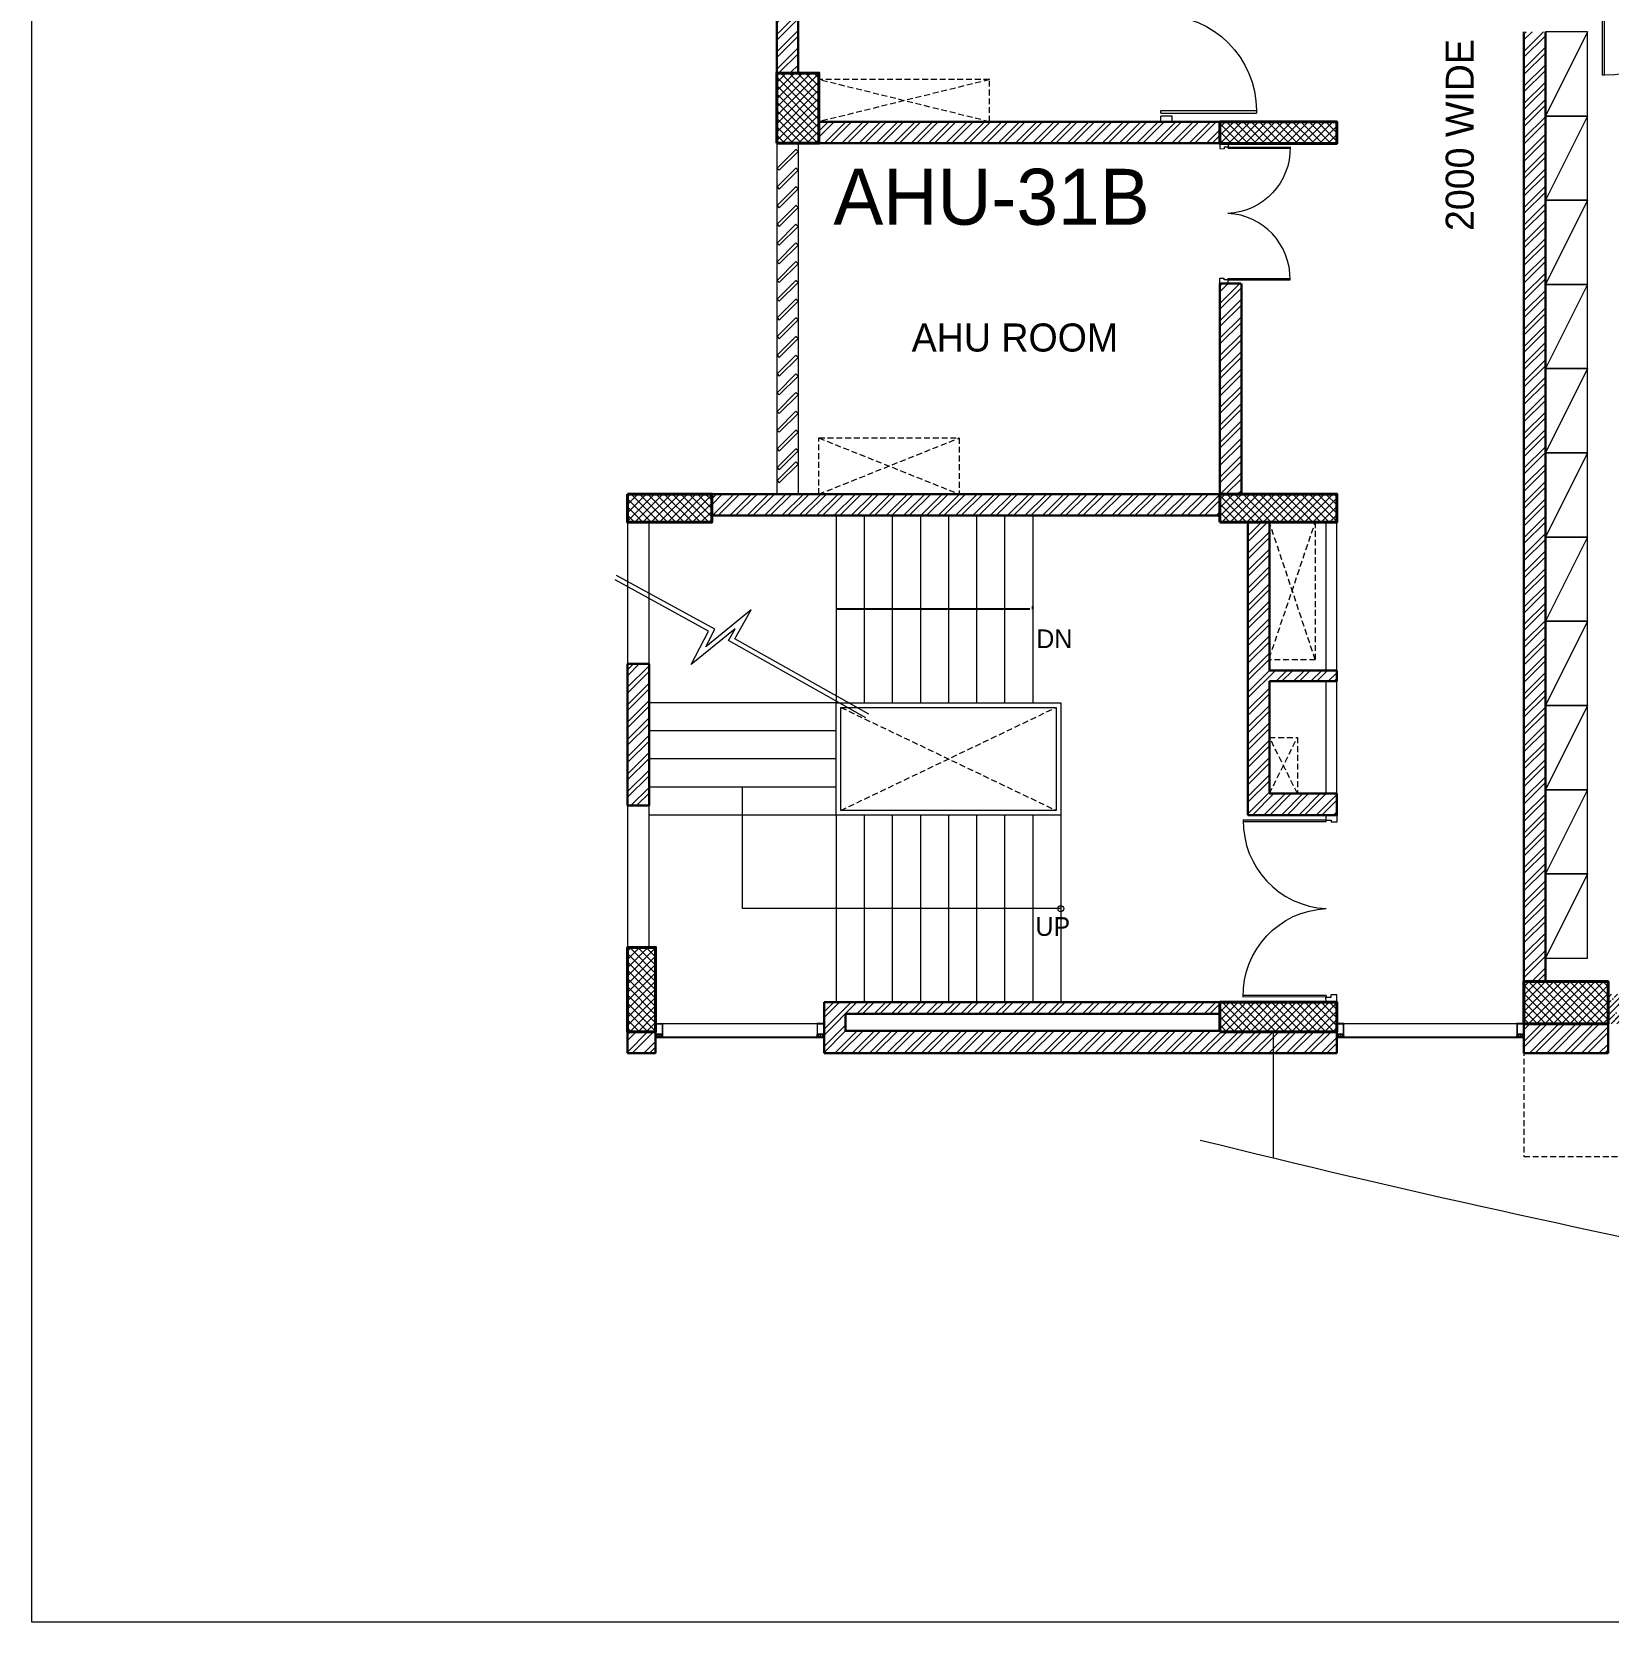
# Model space of a CAD drawing. Header units: millimetres. Extents: x 8275 to 147087, y -297470 to -191881.
# Drawn here: x 8275 to 25121, y -297470 to -280473 of the extents above; entities that cross this region are included whole.
import ezdxf

# ---------------------------------------------------------------- set-up
doc = ezdxf.new("R2010")
doc.units = ezdxf.units.MM
doc.header["$LTSCALE"] = 250
doc.header["$MEASUREMENT"] = 0
doc.linetypes.add('HIDDEN', pattern=[0.375, 0.25, -0.125])
for name, color, linetype, lineweight in [('col', 6, 'Continuous', 40), ('door', 35, 'Continuous', 13), ('ele', 51, 'Continuous', 18), ('furniture', 5, 'Continuous', 15), ('hatch', 9, 'Continuous', 0), ('hidden', 153, 'HIDDEN', 13), ('stairs', 2, 'Continuous', 5), ('text', 7, 'Continuous', 9), ('wall', 1, 'Continuous', 30), ('win', 4, 'Continuous', 20)]:
    doc.layers.add(name, color=color, linetype=linetype, lineweight=lineweight)
doc.layers.add('FUR', color=140, linetype='Continuous')
doc.styles.get("Standard").update_dxf_attribs({"font": 'GOTHIC.TTF', "height": 100})
pattern_1 = [(45, (-6686.72, -319015.28), (-92.80777, 92.80777), []), (45, (-6624.85, -319015.28), (-92.80777, 92.80777), [])]
pattern_2 = [(45, (-6686.7244, -319015.2779), (2e-16, 2.32600915), [4.93421053, -1.64473684]), (135, (-6685.5614, -319014.1149), (2e-16, 2.32600915), [4.93421053, -1.64473684])]
pattern_3 = [(45, (-6686.724, -319015.28), (23.20194, 85.073785), [109.375, -21.875, 0, -21.875])]

# ---------------------------------------------------------------- blocks, each defined once
blk = doc.blocks.new('A$C75BC0A19')
at = {"layer": 'hatch'}
h = blk.add_hatch(dxfattribs=at)
h.set_pattern_fill('ANSI37', color=256, scale=500)
h.paths.add_polyline_path([(-122310, 14468), (-122310, 13718), (-121860, 13718), (-121860, 14468)])
h = blk.add_hatch(dxfattribs=at)
h.set_pattern_fill('ANSI37', color=256, scale=500)
h.paths.add_polyline_path([(-116325, 13948), (-117575, 13948), (-117575, 13716), (-116325, 13716)])
h = blk.add_hatch(dxfattribs=at)
h.set_pattern_fill('ANSI37', color=256, scale=500)
h.paths.add_polyline_path([(-123005, 9968), (-123905, 9968), (-123905, 9668), (-123005, 9668)])
h = blk.add_hatch(dxfattribs=at)
h.set_pattern_fill('ANSI37', color=256, scale=500)
h.paths.add_polyline_path([(-116325, 9968), (-117575, 9968), (-117575, 9668), (-116325, 9668)])
h = blk.add_hatch(dxfattribs=at)
h.set_pattern_fill('ANSI37', color=256, scale=500)
h.paths.add_polyline_path([(-123905, 5123), (-123905, 4223), (-123605, 4223), (-123605, 5123)])
h = blk.add_hatch(dxfattribs=at)
h.set_pattern_fill('ANSI37', color=256, scale=500, angle=90, style=0)
h.set_pattern_definition([(135, (-200984.78, -3027528.165), (-44.1941738, -44.1941738), []), (225, (-200984.78, -3027528.165), (44.1941738, -44.1941738), [])])
h.paths.add_polyline_path([(-113425, 4308), (-113425, 4758), (-114325, 4758), (-114325, 4308)])
h = blk.add_hatch(dxfattribs=at)
h.set_pattern_fill('ANSI37', color=256, scale=500)
h.paths.add_polyline_path([(-116325, 4538), (-117575, 4538), (-117575, 4223), (-116325, 4223)])
at = {"layer": 'col'}
for points, elevation in [([(-122310, 13718), (-121860, 13718), (-121860, 14468), (-122310, 14468)], 13625), ([(-117575, 13946), (-117575, 13716), (-116325, 13716), (-116325, 13946)], 12674), ([(-123905, 9968), (-123905, 9668), (-123005, 9668), (-123005, 9968)], 1176), ([(-117575, 9668), (-117575, 9968), (-116325, 9968), (-116325, 9668)], -8), ([(-123905, 4223), (-123605, 4223), (-123605, 5123), (-123905, 5123)], 12462), ([(-113425, 4308), (-113425, 4758), (-114325, 4758), (-114325, 4308)], 16885), ([(-117575, 4223), (-117575, 4538), (-116325, 4538), (-116325, 4223)], 11258)]:
    blk.add_lwpolyline(points, close=True, dxfattribs=dict(at, elevation=elevation))
blk = doc.blocks.new('DRDR')
at = {"lineweight": 18, "ltscale": 0.1}
for p, q in [((4811214, 8332972), (4811219, 8333059)), ((4811214, 8332972), (4811255, 8332969)), ((4811219, 8333059), (4811277, 8333056)), ((4811255, 8332969), (4811221, 8332307)), ((4811268, 8332969), (4811234, 8332306)), ((4811255, 8332969), (4811257, 8333010)), ((4811268, 8332969), (4811255, 8332969)), ((4811257, 8333010), (4811275, 8333009)), ((4811277, 8333056), (4811275, 8333009)), ((4812659, 8332984), (4812656, 8332937)), ((4812717, 8332981), (4812659, 8332984)), ((4812712, 8332893), (4812717, 8332981)), ((4812659, 8332896), (4812624, 8332233)), ((4812672, 8332895), (4812637, 8332233)), ((4812674, 8332936), (4812656, 8332937)), ((4812672, 8332895), (4812659, 8332896)), ((4812672, 8332895), (4812674, 8332936)), ((4812712, 8332893), (4812672, 8332895))]:
    blk.add_line(p, q, dxfattribs=at)
blk.add_ellipse((4811270, 8332997), major_axis=(-685, -126), ratio=0.993607, start_param=1.318294, end_param=2.867114, dxfattribs=at)
at = {"lineweight": 18, "ltscale": 0.1, "extrusion": (0, 0, -1)}
blk.add_ellipse((4812660, 8332925), major_axis=(668, -196), ratio=0.993607, start_param=1.318294, end_param=2.867114, dxfattribs=at)
blk = doc.blocks.new('d900')
for p, q in [((67.5, 0), (67.5, 765)), ((90, 765), (67.5, 765)), ((90, 0), (90, 765)), ((0, 90), (45, 90)), ((0, 0), (45, 0)), ((45, 90), (45, 0)), ((67.5, 0), (90, 0)), ((855, 90), (855, 0)), ((900, 90), (855, 90)), ((900, 0), (855, 0))]:
    blk.add_line(p, q)
blk.add_arc((90, 0), 765, 0, 90)
blk = doc.blocks.new('D1-1000')
for p, q in [((-951, 0), (-1000, 0)), ((-1000, 0), (-1000, -102)), ((-951, -53), (-951, 0)), ((-49, 0), (0, 0)), ((-49, -53), (-49, 0)), ((0, 0), (0, -102)), ((-1000, -102), (-963, -102)), ((-963, -53), (-951, -53)), ((-963, -102), (-963, -53)), ((-51, -53), (-51, -923)), ((-37, -53), (-49, -53)), ((-37, -923), (-37, -53)), ((-37, -102), (-37, -53)), ((0, -102), (-37, -102)), ((-55, -923), (-37, -923))]:
    blk.add_line(p, q)
blk.add_ellipse((-40, 2), major_axis=(646, 675), ratio=0.977435, start_param=2.382767, end_param=3.900418)
blk = doc.blocks.new('storage')
at = {"layer": 'furniture', "linetype": 'ByBlock', "ltscale": 100}
blk.add_line((0, 450), (900, 0), dxfattribs=at)
blk.add_lwpolyline([(0, 0), (900, 0), (900, 450), (0, 450)], close=True, dxfattribs=at)

msp = doc.modelspace()

# ---------------------------------------------------------------- hatches: boundary and pattern name
at = {"layer": 'hatch'}
h = msp.add_hatch(dxfattribs=at)
h.set_pattern_fill('ANSI32', color=256, scale=350, style=0)
h.set_pattern_definition(pattern_1)
h.paths.add_polyline_path([(16236, -280913), (16467, -280913), (16467, -279581), (16236, -279581)])
h = msp.add_hatch(dxfattribs=at)
h.set_pattern_fill('ANSI32', color=256, scale=350, style=0)
h.set_pattern_definition(pattern_1)
h.paths.add_polyline_path([(24221, -280473), (24451, -280473), (24451, -290623), (24221, -290623)])
h = msp.add_hatch(dxfattribs=at)
h.set_pattern_fill('ANSI32', color=256, scale=350, style=0)
h.set_pattern_definition(pattern_1)
h.paths.add_polyline_path([(16686, -281663), (20971, -281663), (20971, -281435), (16686, -281435)])
h = msp.add_hatch(dxfattribs=at)
h.set_pattern_fill('ANSI32', color=256, scale=350, style=0)
h.set_pattern_definition(pattern_1)
h.paths.add_polyline_path([(20971, -283164), (21201, -283164), (21201, -285414), (20971, -285414)])
h = msp.add_hatch(dxfattribs=at)
h.set_pattern_fill('ANSI32', color=256, scale=350, style=0)
h.set_pattern_definition(pattern_1)
h.paths.add_polyline_path([(15541, -285414), (20971, -285414), (20971, -285644), (15541, -285644)])
h = msp.add_hatch(dxfattribs=at)
h.set_pattern_fill('ANSI32', color=256, scale=350, style=0)
h.set_pattern_definition(pattern_1)
h.paths.add_polyline_path([(21271, -285714), (21501, -285714), (21501, -287299), (22221, -287299), (22221, -287414), (21501, -287414), (21501, -288614), (22221, -288614), (22221, -288844), (21271, -288844)])
h = msp.add_hatch(dxfattribs=at)
h.set_pattern_fill('ANSI32', color=256, scale=350, style=0)
h.set_pattern_definition(pattern_1)
h.paths.add_polyline_path([(14641, -287229), (14871, -287229), (14871, -288743), (14641, -288743)])
h = msp.add_hatch(dxfattribs=at)
h.set_pattern_fill('ANSI36', color=256, scale=350, style=0)
h.set_pattern_definition(pattern_3)
h.paths.add_polyline_path([(25121, -290949), (25121, -291073), (24974, -291073), (24974, -291074), (25531, -291074), (25531, -290759), (25121, -290759), (25121, -290884), (25406, -290884), (25406, -290949)])
h = msp.add_hatch(dxfattribs=at)
h.set_pattern_fill('ANSI36', color=256, scale=350, style=0)
h.set_pattern_definition(pattern_3)
h.paths.add_polyline_path([(25121, -290949), (25121, -291073), (24974, -291073), (24974, -291074), (25531, -291074), (25531, -290759), (25121, -290759), (25121, -290884), (25406, -290884), (25406, -290949)])
h = msp.add_hatch(dxfattribs=at)
h.set_pattern_fill('ANSI32', color=256, scale=350, style=0)
h.set_pattern_definition(pattern_1)
h.paths.add_polyline_path([(25121, -291074), (25531, -291074), (25531, -290759), (25121, -290759)])
h = msp.add_hatch(dxfattribs=at)
h.set_pattern_fill('ANSI32', color=256, scale=350)
h.set_pattern_definition(pattern_1)
h.paths.add_polyline_path([(22221, -291159), (20971, -291159), (20971, -291149), (16971, -291149), (16971, -290969), (20971, -290969), (20971, -290844), (16741, -290844), (16741, -291389), (22221, -291389)])
h = msp.add_hatch(dxfattribs=at)
h.set_pattern_fill('ANSI32', color=256, scale=350, style=0)
h.set_pattern_definition(pattern_1)
h.paths.add_polyline_path([(14941, -291159), (14941, -291158), (14756, -291158), (14756, -291389), (14941, -291389)])
h.paths.add_polyline_path([(14756, -291158), (14641, -291158), (14641, -291389), (14756, -291389)])
h = msp.add_hatch(dxfattribs=at)
h.set_pattern_fill('ANSI32', color=256, scale=350, style=0)
h.set_pattern_definition(pattern_1)
h.paths.add_polyline_path([(24221, -291073), (25121, -291073), (25121, -291389), (24221, -291389)])
h = msp.add_hatch(dxfattribs=at)
h.set_pattern_fill('AR-HBONE', color=256, scale=0.411184, style=0)
h.set_pattern_definition(pattern_2)
h.paths.add_polyline_path([(14947, -291200), (14947, -291202), (14952, -291202), (14952, -291200)], flags=16)
h.paths.add_polyline_path([(15011, -291200), (15011, -291202), (15006, -291202), (15006, -291200)], flags=16)
edge = h.paths.add_edge_path()
edge.add_arc((14957, -291214), 0.685, 180, 360, ccw=False)
edge.add_arc((14956, -291214), 0.685, 180, 360, ccw=False)
edge.add_arc((14954, -291214), 0.685, 180, 360, ccw=False)
edge.add_arc((14953, -291214), 0.685, -180, 0, ccw=False)
edge.add_arc((14952, -291214), 0.685, -180, 0, ccw=False)
edge.add_arc((14950, -291214), 0.685, 180, 360, ccw=False)
edge.add_arc((14949, -291214), 0.685, 180, 360, ccw=False)
edge.add_arc((14948, -291214), 0.685, -180, 0, ccw=False)
edge.add_arc((14946, -291214), 0.685, 180, 360, ccw=False)
edge.add_arc((14945, -291214), 0.685, -180, 0, ccw=False)
edge.add_arc((14944, -291214), 0.685, 180, 360, ccw=False)
edge.add_arc((14942, -291214), 0.685, -180, 0, ccw=False)
edge.add_line((14941, -291214), (14941, -291202))
edge.add_line((14941, -291202), (14945, -291202))
edge.add_line((14945, -291202), (14945, -291200))
edge.add_line((14945, -291200), (14944, -291200))
edge.add_line((14944, -291200), (14945, -291197))
edge.add_line((14945, -291197), (14954, -291197))
edge.add_line((14954, -291197), (14956, -291200))
edge.add_line((14956, -291200), (14954, -291200))
edge.add_line((14954, -291200), (14954, -291202))
edge.add_line((14954, -291202), (14958, -291202))
edge.add_line((14958, -291202), (14958, -291214))
edge.add_arc((15001, -291214), 0.685, 180, 360)
edge.add_arc((15002, -291214), 0.685, 180, 360)
edge.add_arc((15004, -291214), 0.685, 180, 360)
edge.add_arc((15005, -291214), 0.685, 180, 360)
edge.add_arc((15006, -291214), 0.685, 180, 360)
edge.add_arc((15008, -291214), 0.685, 180, 360)
edge.add_arc((15009, -291214), 0.685, 180, 360)
edge.add_arc((15011, -291214), 0.685, 180, 360)
edge.add_arc((15012, -291214), 0.685, 180, 360)
edge.add_arc((15013, -291214), 0.685, 180, 360)
edge.add_arc((15015, -291214), 0.685, 180, 360)
edge.add_arc((15016, -291214), 0.685, 180, 360)
edge.add_line((15017, -291214), (15017, -291202))
edge.add_line((15017, -291202), (15013, -291202))
edge.add_line((15013, -291202), (15013, -291200))
edge.add_line((15013, -291200), (15015, -291200))
edge.add_line((15015, -291200), (15013, -291197))
edge.add_line((15013, -291197), (15004, -291197))
edge.add_line((15004, -291197), (15002, -291200))
edge.add_line((15002, -291200), (15004, -291200))
edge.add_line((15004, -291200), (15004, -291202))
edge.add_line((15004, -291202), (15000, -291202))
edge.add_line((15000, -291202), (15000, -291214))
h = msp.add_hatch(dxfattribs=at)
h.set_pattern_fill('AR-HBONE', color=256, scale=0.411184, style=0)
h.set_pattern_definition(pattern_2)
h.paths.add_polyline_path([(16672, -291200), (16672, -291202), (16677, -291202), (16677, -291200)], flags=16)
h.paths.add_polyline_path([(16736, -291200), (16736, -291202), (16730, -291202), (16730, -291200)], flags=16)
edge = h.paths.add_edge_path()
edge.add_arc((16682, -291214), 0.685, 180, 360, ccw=False)
edge.add_arc((16680, -291214), 0.685, 180, 360, ccw=False)
edge.add_arc((16679, -291214), 0.685, 180, 360, ccw=False)
edge.add_arc((16678, -291214), 0.685, -180, 0, ccw=False)
edge.add_arc((16676, -291214), 0.685, -180, 0, ccw=False)
edge.add_arc((16675, -291214), 0.685, 180, 360, ccw=False)
edge.add_arc((16674, -291214), 0.685, 180, 360, ccw=False)
edge.add_arc((16672, -291214), 0.685, -180, 0, ccw=False)
edge.add_arc((16671, -291214), 0.685, 180, 360, ccw=False)
edge.add_arc((16670, -291214), 0.685, -180, 0, ccw=False)
edge.add_arc((16668, -291214), 0.685, 180, 360, ccw=False)
edge.add_arc((16667, -291214), 0.685, -180, 0, ccw=False)
edge.add_line((16666, -291214), (16666, -291202))
edge.add_line((16666, -291202), (16670, -291202))
edge.add_line((16670, -291202), (16670, -291200))
edge.add_line((16670, -291200), (16668, -291200))
edge.add_line((16668, -291200), (16670, -291197))
edge.add_line((16670, -291197), (16679, -291197))
edge.add_line((16679, -291197), (16680, -291200))
edge.add_line((16680, -291200), (16679, -291200))
edge.add_line((16679, -291200), (16679, -291202))
edge.add_line((16679, -291202), (16683, -291202))
edge.add_line((16683, -291202), (16683, -291214))
edge.add_arc((16726, -291214), 0.685, 180, 360)
edge.add_arc((16727, -291214), 0.685, 180, 360)
edge.add_arc((16728, -291214), 0.685, 180, 360)
edge.add_arc((16730, -291214), 0.685, 180, 360)
edge.add_arc((16731, -291214), 0.685, 180, 360)
edge.add_arc((16732, -291214), 0.685, 180, 360)
edge.add_arc((16734, -291214), 0.685, 180, 360)
edge.add_arc((16735, -291214), 0.685, 180, 360)
edge.add_arc((16737, -291214), 0.685, 180, 360)
edge.add_arc((16738, -291214), 0.685, 180, 360)
edge.add_arc((16739, -291214), 0.685, 180, 360)
edge.add_arc((16741, -291214), 0.685, 180, 360)
edge.add_line((16741, -291214), (16741, -291202))
edge.add_line((16741, -291202), (16738, -291202))
edge.add_line((16738, -291202), (16738, -291200))
edge.add_line((16738, -291200), (16739, -291200))
edge.add_line((16739, -291200), (16738, -291197))
edge.add_line((16738, -291197), (16729, -291197))
edge.add_line((16729, -291197), (16727, -291200))
edge.add_line((16727, -291200), (16729, -291200))
edge.add_line((16729, -291200), (16729, -291202))
edge.add_line((16729, -291202), (16725, -291202))
edge.add_line((16725, -291202), (16725, -291214))
h = msp.add_hatch(dxfattribs=at)
h.set_pattern_fill('AR-HBONE', color=256, scale=0.411184, style=0)
h.set_pattern_definition(pattern_2)
h.paths.add_polyline_path([(22227, -291200), (22227, -291202), (22233, -291202), (22233, -291200)], flags=16)
h.paths.add_polyline_path([(22291, -291200), (22291, -291202), (22286, -291202), (22286, -291200)], flags=16)
edge = h.paths.add_edge_path()
edge.add_arc((22237, -291214), 0.685, 180, 360, ccw=False)
edge.add_arc((22236, -291214), 0.685, 180, 360, ccw=False)
edge.add_arc((22235, -291214), 0.685, 180, 360, ccw=False)
edge.add_arc((22233, -291214), 0.685, -180, 0, ccw=False)
edge.add_arc((22232, -291214), 0.685, -180, 0, ccw=False)
edge.add_arc((22230, -291214), 0.685, 180, 360, ccw=False)
edge.add_arc((22229, -291214), 0.685, 180, 360, ccw=False)
edge.add_arc((22228, -291214), 0.685, -180, 0, ccw=False)
edge.add_arc((22226, -291214), 0.685, 180, 360, ccw=False)
edge.add_arc((22225, -291214), 0.685, -180, 0, ccw=False)
edge.add_arc((22224, -291214), 0.685, 180, 360, ccw=False)
edge.add_arc((22222, -291214), 0.685, -180, 0, ccw=False)
edge.add_line((22222, -291214), (22222, -291202))
edge.add_line((22222, -291202), (22225, -291202))
edge.add_line((22225, -291202), (22225, -291200))
edge.add_line((22225, -291200), (22224, -291200))
edge.add_line((22224, -291200), (22225, -291197))
edge.add_line((22225, -291197), (22234, -291197))
edge.add_line((22234, -291197), (22236, -291200))
edge.add_line((22236, -291200), (22234, -291200))
edge.add_line((22234, -291200), (22234, -291202))
edge.add_line((22234, -291202), (22238, -291202))
edge.add_line((22238, -291202), (22238, -291214))
edge.add_arc((22281, -291214), 0.685, 180, 360)
edge.add_arc((22282, -291214), 0.685, 180, 360)
edge.add_arc((22284, -291214), 0.685, 180, 360)
edge.add_arc((22285, -291214), 0.685, 180, 360)
edge.add_arc((22287, -291214), 0.685, 180, 360)
edge.add_arc((22288, -291214), 0.685, 180, 360)
edge.add_arc((22289, -291214), 0.685, 180, 360)
edge.add_arc((22291, -291214), 0.685, 180, 360)
edge.add_arc((22292, -291214), 0.685, 180, 360)
edge.add_arc((22293, -291214), 0.685, 180, 360)
edge.add_arc((22295, -291214), 0.685, 180, 360)
edge.add_arc((22296, -291214), 0.685, 180, 360)
edge.add_line((22297, -291214), (22297, -291202))
edge.add_line((22297, -291202), (22293, -291202))
edge.add_line((22293, -291202), (22293, -291200))
edge.add_line((22293, -291200), (22295, -291200))
edge.add_line((22295, -291200), (22293, -291197))
edge.add_line((22293, -291197), (22284, -291197))
edge.add_line((22284, -291197), (22282, -291200))
edge.add_line((22282, -291200), (22284, -291200))
edge.add_line((22284, -291200), (22284, -291202))
edge.add_line((22284, -291202), (22280, -291202))
edge.add_line((22280, -291202), (22280, -291214))
h = msp.add_hatch(dxfattribs=at)
h.set_pattern_fill('AR-HBONE', color=256, scale=0.411184, style=0)
h.set_pattern_definition(pattern_2)
h.paths.add_polyline_path([(24152, -291200), (24152, -291202), (24157, -291202), (24157, -291200)], flags=16)
h.paths.add_polyline_path([(24216, -291200), (24216, -291202), (24210, -291202), (24210, -291200)], flags=16)
edge = h.paths.add_edge_path()
edge.add_arc((24162, -291214), 0.685, 180, 360, ccw=False)
edge.add_arc((24160, -291214), 0.685, 180, 360, ccw=False)
edge.add_arc((24159, -291214), 0.685, 180, 360, ccw=False)
edge.add_arc((24158, -291214), 0.685, -180, 0, ccw=False)
edge.add_arc((24156, -291214), 0.685, -180, 0, ccw=False)
edge.add_arc((24155, -291214), 0.685, 180, 360, ccw=False)
edge.add_arc((24154, -291214), 0.685, 180, 360, ccw=False)
edge.add_arc((24152, -291214), 0.685, -180, 0, ccw=False)
edge.add_arc((24151, -291214), 0.685, 180, 360, ccw=False)
edge.add_arc((24150, -291214), 0.685, -180, 0, ccw=False)
edge.add_arc((24148, -291214), 0.685, 180, 360, ccw=False)
edge.add_arc((24147, -291214), 0.685, -180, 0, ccw=False)
edge.add_line((24146, -291214), (24146, -291202))
edge.add_line((24146, -291202), (24150, -291202))
edge.add_line((24150, -291202), (24150, -291200))
edge.add_line((24150, -291200), (24148, -291200))
edge.add_line((24148, -291200), (24150, -291197))
edge.add_line((24150, -291197), (24159, -291197))
edge.add_line((24159, -291197), (24160, -291200))
edge.add_line((24160, -291200), (24159, -291200))
edge.add_line((24159, -291200), (24159, -291202))
edge.add_line((24159, -291202), (24163, -291202))
edge.add_line((24163, -291202), (24163, -291214))
edge.add_arc((24206, -291214), 0.685, 180, 360)
edge.add_arc((24207, -291214), 0.685, 180, 360)
edge.add_arc((24208, -291214), 0.685, 180, 360)
edge.add_arc((24210, -291214), 0.685, 180, 360)
edge.add_arc((24211, -291214), 0.685, 180, 360)
edge.add_arc((24212, -291214), 0.685, 180, 360)
edge.add_arc((24214, -291214), 0.685, 180, 360)
edge.add_arc((24215, -291214), 0.685, 180, 360)
edge.add_arc((24217, -291214), 0.685, 180, 360)
edge.add_arc((24218, -291214), 0.685, 180, 360)
edge.add_arc((24219, -291214), 0.685, 180, 360)
edge.add_arc((24221, -291214), 0.685, 180, 360)
edge.add_line((24221, -291214), (24221, -291202))
edge.add_line((24221, -291202), (24218, -291202))
edge.add_line((24218, -291202), (24218, -291200))
edge.add_line((24218, -291200), (24219, -291200))
edge.add_line((24219, -291200), (24218, -291197))
edge.add_line((24218, -291197), (24209, -291197))
edge.add_line((24209, -291197), (24207, -291200))
edge.add_line((24207, -291200), (24209, -291200))
edge.add_line((24209, -291200), (24209, -291202))
edge.add_line((24209, -291202), (24205, -291202))
edge.add_line((24205, -291202), (24205, -291214))

# ---------------------------------------------------------------- linework, layer by layer
at = {"elevation": -11301}
for points in [[(18940, -286644), (16873, -286644)], [(18973, -286644), (18973, -286612)]]:
    msp.add_lwpolyline(points, dxfattribs=at)
at = {"layer": 'ele', "extrusion": (-0.046989, 8.33092e-11, 0.998895)}
for p, q in [((14641, -285714, -11301), (14641, -287229, -11301)), ((14871, -287229, -11301), (14871, -285714, -11301)), ((14641, -288743, -11301), (14641, -290259, -11301)), ((14871, -290259, -11301), (14871, -288743, -11301))]:
    msp.add_line(p, q, dxfattribs=at)
at = {"layer": 'ele'}
for p, q in [((22106, -287299, -11301), (22106, -285714, -11301)), ((22221, -287299, -11301), (22221, -285714, -11301)), ((22106, -288614, -11301), (22106, -287414, -11301)), ((22221, -288614, -11301), (22221, -287414, -11301)), ((21546, -292508, -11301), (21546, -291159, -11301))]:
    msp.add_line(p, q, dxfattribs=at)
msp.add_arc((52560, -164087, -11301), 132114, 256.07271, 261.77118, dxfattribs=at)
at = {"layer": 'hidden'}
for p, q in [((18509, -280984, -11301), (16686, -281434, -11301)), ((18509, -281434, -11301), (16686, -280984, -11301)), ((16686, -284814, -11301), (18186, -285414, -11301)), ((16686, -285414, -11301), (18186, -284814, -11301)), ((21991, -287184, -11301), (21501, -285714, -11301)), ((21501, -287164, -11301), (21991, -285714, -11301)), ((16921, -288794, -11301), (19221, -287694, -11301)), ((16921, -287694, -11301), (19221, -288794, -11301)), ((21501, -288614, -11301), (21801, -288014, -11301)), ((21801, -288614, -11301), (21501, -288014, -11301)), ((24221, -291074, -11301), (24221, -292494, -11301)), ((24221, -292494, -11301), (34864, -292494, -11301))]:
    msp.add_line(p, q, dxfattribs=at)
at = {"layer": 'hidden', "elevation": -11301}
for points in [[(16686, -280984), (16686, -281434), (18509, -281434), (18509, -280984)], [(16686, -284814), (18186, -284814), (18186, -285414), (16686, -285414)], [(21501, -285714), (21991, -285714), (21991, -287184), (21501, -287184)], [(21501, -288014), (21801, -288014), (21801, -288614), (21501, -288614)]]:
    msp.add_lwpolyline(points, close=True, dxfattribs=at)
at = {"layer": 'stairs'}
for p, q in [((16236, -281664, -11301), (16236, -285414, -11301)), ((16466, -281664, -11301), (16466, -285414, -11301)), ((19271, -288794, -11301), (19271, -288844, -11301)), ((19271, -288844, -11301), (19271, -290844, -11301))]:
    msp.add_line(p, q, dxfattribs=at)
at = {"layer": 'stairs', "extrusion": (-0.046989, 8.33092e-11, 0.998895)}
for p, q in [((16871, -285644, -11301), (16871, -287644, -11301)), ((17171, -285644, -11301), (17171, -287644, -11301)), ((17471, -285644, -11301), (17471, -287644, -11301)), ((17771, -285644, -11301), (17771, -287644, -11301)), ((18071, -285644, -11301), (18071, -287644, -11301)), ((18371, -285644, -11301), (18371, -287644, -11301)), ((18671, -285644, -11301), (18671, -287644, -11301)), ((18971, -285644, -11301), (18971, -287644, -11301)), ((16871, -287644, -11301), (14871, -287644, -11301)), ((16871, -287944, -11301), (14871, -287944, -11301)), ((16871, -288244, -11301), (14871, -288244, -11301)), ((16871, -288544, -11301), (14871, -288544, -11301)), ((16871, -288844, -11301), (14871, -288844, -11301)), ((16871, -288844, -11301), (16871, -290844, -11301)), ((17171, -288844, -11301), (17171, -290844, -11301)), ((17471, -288844, -11301), (17471, -290844, -11301)), ((17771, -288844, -11301), (17771, -290844, -11301)), ((18071, -288844, -11301), (18071, -290844, -11301)), ((18371, -288844, -11301), (18371, -290844, -11301)), ((18671, -288844, -11301), (18671, -290844, -11301)), ((18971, -288844, -11301), (18971, -290844, -11301))]:
    msp.add_line(p, q, dxfattribs=at)
at = {"layer": 'stairs', "elevation": -11301}
for points in [[(16239, -281930), (16262, -281953), (16463, -281752), (16440, -281729)], [(16239, -282130), (16262, -282153), (16463, -281952), (16440, -281929)], [(16239, -282330), (16262, -282353), (16463, -282152), (16440, -282129)], [(16239, -282530), (16262, -282553), (16463, -282352), (16440, -282329)], [(16239, -282730), (16262, -282753), (16463, -282552), (16440, -282529)], [(16239, -282930), (16262, -282953), (16463, -282752), (16440, -282729)], [(16239, -283130), (16262, -283153), (16463, -282952), (16440, -282929)], [(16239, -283330), (16262, -283353), (16463, -283152), (16440, -283129)], [(16239, -283530), (16262, -283553), (16463, -283352), (16440, -283329)], [(16239, -283730), (16262, -283753), (16463, -283552), (16440, -283529)], [(16239, -283930), (16262, -283953), (16463, -283752), (16440, -283729)], [(16239, -284130), (16262, -284153), (16463, -283952), (16440, -283929)], [(16239, -284330), (16262, -284353), (16463, -284152), (16440, -284129)], [(16239, -284530), (16262, -284553), (16463, -284352), (16440, -284329)], [(16239, -284730), (16262, -284753), (16463, -284552), (16440, -284529)], [(16239, -284930), (16262, -284953), (16463, -284752), (16440, -284729)], [(16239, -285130), (16262, -285153), (16463, -284952), (16440, -284929)], [(16239, -285270), (16262, -285294), (16463, -285093), (16440, -285069)]]:
    msp.add_lwpolyline(points, close=True, dxfattribs=at)
for points in [[(17188, -287804), (15720, -286980), (15791, -286854), (15320, -287236), (15508, -286878), (14509, -286331)], [(17219, -287764), (15788, -286961), (15963, -286650), (15477, -287045), (15575, -286857), (14525, -286283)], [(19271, -288844), (19271, -288844), (16871, -288844), (16871, -287644), (16921, -287644)], [(16921, -287644), (19271, -287644), (19271, -288794)], [(16921, -287694), (19221, -287694), (19221, -288794)], [(19221, -288794), (16921, -288794), (16921, -287694)]]:
    msp.add_lwpolyline(points, dxfattribs=at)
at = {"layer": 'text', "linetype": 'ByBlock', "ltscale": 100, "elevation": -15927}
msp.add_lwpolyline([(8275, -262122), (143047, -262122), (143047, -297470), (8275, -297470)], close=True, dxfattribs=at)
at = {"layer": 'text', "elevation": -11301}
msp.add_lwpolyline([(19271, -289844), (15871, -289844), (15871, -288544)], dxfattribs=at)
msp.add_lwpolyline([(19303, -289844, -1), (19240, -289844, -1)], format="xyb", close=True, dxfattribs=at)
at = {"layer": 'text'}
for points in [[(16873, -286644, -40946), (17067, -286485, -40946), (17098, -286542, -40946), (16873, -286644, -40946)], [(16873, -286644, -40946), (17067, -286802, -40946), (17098, -286745, -40946), (16873, -286644, -40946)], [(15871, -288544, -27314), (15713, -288737, -27314), (15770, -288769, -27314), (15871, -288544, -27314)], [(15871, -288544, -27314), (16030, -288737, -27314), (15973, -288769, -27314), (15871, -288544, -27314)]]:
    msp.add_solid(points, dxfattribs=at)
at = {"layer": 'wall', "extrusion": (-0.046989, 8.33092e-11, 0.998895)}
for p, q in [((16236, -279581, -11301), (16236, -280914, -11301)), ((16466, -279581, -11301), (16466, -280914, -11301)), ((20971, -281434, -11301), (16686, -281434, -11301)), ((20971, -281664, -11301), (16686, -281663, -11301)), ((21196, -283164, -11301), (20971, -283164, -11301)), ((20971, -283164, -11301), (20971, -285414, -11301)), ((21201, -283164, -11301), (21201, -285414, -11301)), ((20971, -285414, -11301), (15541, -285414, -11301)), ((20971, -285644, -11301), (15541, -285644, -11301)), ((21501, -285714, -11301), (21501, -287299, -11301)), ((16741, -290844, -11301), (16741, -291389, -11301)), ((20971, -290844, -11301), (16741, -290844, -11301)), ((16971, -290969, -11301), (16971, -291149, -11301)), ((20971, -290969, -11301), (16971, -290969, -11301)), ((20971, -291149, -11301), (16971, -291149, -11301)), ((22221, -291389, -11301), (16741, -291389, -11301))]:
    msp.add_line(p, q, dxfattribs=at)
at = {"layer": 'wall'}
for p, q in [((24221, -280473, -11301), (24221, -290623, -11301)), ((24451, -280473, -11301), (24451, -290623, -11301)), ((21271, -285714, -11301), (21271, -288844, -11301)), ((14641, -287229, -11301), (14871, -287229, -11301)), ((14641, -287229, -11301), (14641, -288743, -11301)), ((14871, -288743, -11301), (14871, -287229, -11301)), ((21501, -287299, -11301), (22221, -287299, -11301)), ((21501, -287413, -11301), (21501, -288614, -11301)), ((21501, -287414, -11301), (22221, -287414, -11301)), ((22221, -287414, -11301), (22221, -287299, -11301)), ((21501, -288614, -11301), (22221, -288614, -11301)), ((22221, -288614, -11301), (22221, -288844, -11301)), ((14641, -288743, -11301), (14871, -288743, -11301)), ((21271, -288844, -11301), (22221, -288844, -11301)), ((22221, -291158, -11301), (22221, -291389, -11301)), ((24221, -291074, -11301), (24221, -291389, -11301)), ((25121, -291073, -11301), (25121, -291388, -11301)), ((14941, -291389, -11301), (14641, -291389, -11301)), ((24221, -291389, -11301), (25121, -291388, -11301))]:
    msp.add_line(p, q, dxfattribs=at)
at = {"layer": 'wall', "elevation": -11301}
for points in [[(14641, -291159), (14641, -291389)], [(14941, -291159), (14941, -291389)]]:
    msp.add_lwpolyline(points, dxfattribs=at)
at = {"layer": 'win'}
for p, q in [((16741, -291074, -11301), (14941, -291074, -11301)), ((16666, -291073, -11301), (15017, -291074, -11301)), ((22222, -291073, -11301), (24221, -291073, -11301)), ((14941, -291217, -11301), (16741, -291217, -11301)), ((16741, -291218, -11301), (14941, -291218, -11301)), ((16741, -291219, -11301), (14941, -291219, -11301)), ((16741, -291220, -11301), (14941, -291220, -11301)), ((16741, -291222, -11301), (14941, -291222, -11301)), ((16741, -291223, -11301), (14941, -291223, -11301)), ((16741, -291224, -11301), (14941, -291224, -11301)), ((14968, -291215, -11301), (14970, -291217, -11301)), ((14970, -291222, -11301), (14968, -291224, -11301)), ((14970, -291217, -11301), (14970, -291222, -11301)), ((14990, -291215, -11301), (14989, -291217, -11301)), ((14989, -291217, -11301), (14989, -291222, -11301)), ((14989, -291222, -11301), (14990, -291224, -11301)), ((16693, -291215, -11301), (16694, -291217, -11301)), ((16694, -291222, -11301), (16693, -291223, -11301)), ((16694, -291217, -11301), (16694, -291222, -11301)), ((16715, -291215, -11301), (16713, -291217, -11301)), ((16713, -291217, -11301), (16713, -291222, -11301)), ((16713, -291222, -11301), (16715, -291223, -11301)), ((22222, -291217, -11301), (24221, -291217, -11301)), ((24221, -291218, -11301), (22222, -291218, -11301)), ((24221, -291219, -11301), (22222, -291219, -11301)), ((24221, -291220, -11301), (22222, -291220, -11301)), ((24221, -291222, -11301), (22222, -291221, -11301)), ((24221, -291223, -11301), (22222, -291223, -11301)), ((24221, -291224, -11301), (22222, -291224, -11301)), ((22248, -291215, -11301), (22250, -291217, -11301)), ((22250, -291222, -11301), (22248, -291223, -11301)), ((22250, -291217, -11301), (22250, -291222, -11301)), ((22270, -291215, -11301), (22269, -291217, -11301)), ((22269, -291217, -11301), (22269, -291222, -11301)), ((22269, -291222, -11301), (22270, -291223, -11301)), ((24173, -291215, -11301), (24174, -291217, -11301)), ((24174, -291222, -11301), (24173, -291223, -11301)), ((24174, -291217, -11301), (24174, -291222, -11301)), ((24195, -291215, -11301), (24193, -291217, -11301)), ((24193, -291217, -11301), (24193, -291222, -11301)), ((24193, -291222, -11301), (24195, -291223, -11301))]:
    msp.add_line(p, q, dxfattribs=at)
at = {"layer": 'win', "elevation": -11301}
for points in [[(14982, -291212), (14982, -291212), (14982, -291213), (14982, -291215), (14982, -291216), (14982, -291216), (14982, -291219), (14982, -291220, 0.960671), (14986, -291220), (14986, -291207, 0.198912), (14985, -291205), (14982, -291202, -0.198912), (14981, -291200), (14981, -291184), (15012, -291184, -0.414214), (15014, -291187), (15014, -291191, -0.414214), (15012, -291193), (15003, -291193, 0.414214), (15000, -291196), (15000, -291202), (15004, -291202), (15004, -291200), (15002, -291200), (15002, -291197), (15015, -291197), (15015, -291200), (15013, -291200), (15013, -291202), (15017, -291202), (15017, -291074), (14941, -291074), (14941, -291202), (14945, -291202), (14945, -291200), (14943, -291200), (14943, -291197), (14956, -291197), (14956, -291200), (14954, -291200), (14954, -291202), (14958, -291202), (14958, -291196, 0.414214), (14955, -291193), (14947, -291193, -0.414214), (14944, -291191), (14944, -291187, -0.414214), (14947, -291184), (14977, -291184), (14977, -291200, -0.198912), (14976, -291202), (14973, -291205, 0.198912), (14972, -291207), (14972, -291220, 0.960671), (14976, -291220), (14976, -291219), (14976, -291216), (14976, -291216), (14976, -291215), (14976, -291213), (14976, -291212), (14976, -291212), (14976, -291209), (14976, -291208), (14979, -291205), (14982, -291208), (14982, -291209)], [(16706, -291212), (16707, -291212), (16706, -291213), (16706, -291215), (16707, -291216), (16706, -291216), (16706, -291219), (16707, -291220, 0.960671), (16711, -291220), (16711, -291207, 0.198912), (16710, -291205), (16707, -291202, -0.198912), (16706, -291200), (16706, -291184), (16736, -291184, -0.414214), (16739, -291187), (16739, -291191, -0.414214), (16736, -291193), (16727, -291193, 0.414214), (16725, -291196), (16725, -291202), (16729, -291202), (16729, -291200), (16727, -291200), (16727, -291197), (16739, -291197), (16739, -291200), (16738, -291200), (16738, -291202), (16741, -291202), (16741, -291073), (16666, -291073), (16666, -291202), (16670, -291202), (16670, -291200), (16668, -291200), (16668, -291197), (16680, -291197), (16680, -291200), (16679, -291200), (16679, -291202), (16682, -291202), (16682, -291196, 0.414214), (16680, -291193), (16671, -291193, -0.414214), (16669, -291191), (16669, -291187, -0.414214), (16671, -291184), (16702, -291184), (16702, -291200, -0.198912), (16701, -291202), (16698, -291205, 0.198912), (16697, -291207), (16697, -291220, 0.960671), (16700, -291220), (16701, -291219), (16701, -291216), (16700, -291216), (16701, -291215), (16701, -291213), (16700, -291212), (16701, -291212), (16701, -291209), (16700, -291208), (16704, -291205), (16707, -291208), (16706, -291209)], [(22262, -291211), (22263, -291212), (22262, -291213), (22262, -291215), (22263, -291216), (22262, -291216), (22262, -291219), (22263, -291220, 0.960671), (22266, -291220), (22266, -291207, 0.198912), (22265, -291205), (22262, -291202, -0.198912), (22261, -291200), (22261, -291184), (22292, -291184, -0.414214), (22294, -291187), (22294, -291191, -0.414214), (22292, -291193), (22283, -291193, 0.414214), (22280, -291196), (22280, -291202), (22284, -291202), (22284, -291200), (22283, -291200), (22283, -291197), (22295, -291197), (22295, -291200), (22293, -291200), (22293, -291202), (22297, -291202), (22297, -291073), (22222, -291073), (22222, -291202), (22225, -291202), (22225, -291200), (22224, -291200), (22224, -291197), (22236, -291197), (22236, -291200), (22234, -291200), (22234, -291202), (22238, -291202), (22238, -291196, 0.414214), (22236, -291193), (22227, -291193, -0.414214), (22224, -291191), (22224, -291187, -0.414214), (22227, -291184), (22257, -291184), (22257, -291200, -0.198912), (22256, -291202), (22253, -291205, 0.198912), (22252, -291207), (22252, -291220, 0.960671), (22256, -291220), (22256, -291219), (22256, -291216), (22256, -291216), (22256, -291215), (22256, -291213), (22256, -291212), (22256, -291211), (22256, -291209), (22256, -291208), (22259, -291205), (22263, -291208), (22262, -291209)], [(24186, -291212), (24187, -291212), (24186, -291213), (24186, -291215), (24187, -291216), (24186, -291216), (24186, -291219), (24187, -291220, 0.960671), (24191, -291220), (24191, -291207, 0.198912), (24190, -291205), (24186, -291202, -0.198912), (24186, -291200), (24186, -291184), (24216, -291184, -0.414214), (24219, -291187), (24219, -291191, -0.414214), (24216, -291193), (24207, -291193, 0.414214), (24205, -291196), (24205, -291202), (24209, -291202), (24209, -291200), (24207, -291200), (24207, -291197), (24219, -291197), (24219, -291200), (24218, -291200), (24218, -291202), (24221, -291202), (24221, -291073), (24146, -291073), (24146, -291202), (24150, -291202), (24150, -291200), (24148, -291200), (24148, -291197), (24160, -291197), (24160, -291200), (24159, -291200), (24159, -291202), (24162, -291202), (24162, -291196, 0.414214), (24160, -291193), (24151, -291193, -0.414214), (24149, -291191), (24149, -291187, -0.414214), (24151, -291184), (24182, -291184), (24182, -291200, -0.198912), (24181, -291202), (24178, -291205, 0.198912), (24177, -291207), (24177, -291220, 0.960671), (24180, -291220), (24181, -291219), (24181, -291216), (24180, -291216), (24181, -291215), (24181, -291213), (24180, -291212), (24181, -291212), (24181, -291209), (24180, -291208), (24184, -291205), (24187, -291208), (24186, -291209)]]:
    msp.add_lwpolyline(points, format="xyb", close=True, dxfattribs=at)
for points in [[(14944, -291079), (14944, -291182), (15014, -291182), (15014, -291079)], [(16669, -291079), (16669, -291182), (16739, -291182), (16739, -291079)], [(22224, -291079), (22224, -291182), (22294, -291182), (22294, -291079)], [(24149, -291079), (24149, -291182), (24219, -291182), (24219, -291079)], [(14947, -291200), (14947, -291202), (14952, -291202), (14952, -291200)], [(15011, -291200), (15011, -291202), (15006, -291202), (15006, -291200)], [(16672, -291200), (16672, -291202), (16677, -291202), (16677, -291200)], [(16736, -291200), (16736, -291202), (16730, -291202), (16730, -291200)], [(22227, -291200), (22227, -291202), (22233, -291202), (22233, -291200)], [(22291, -291200), (22291, -291202), (22286, -291202), (22286, -291200)], [(24152, -291200), (24152, -291202), (24157, -291202), (24157, -291200)]]:
    msp.add_lwpolyline(points, close=True, dxfattribs=at)
for points in [[(14958, -291214, -1), (14957, -291214, -1), (14955, -291214, -1), (14954, -291214, -1), (14952, -291214, -1), (14951, -291214, -1), (14950, -291214, -1), (14948, -291214, -1), (14947, -291214, -1), (14946, -291214, -1), (14944, -291214, -1), (14943, -291214, -1), (14941, -291214), (14941, -291202), (14945, -291202), (14945, -291200), (14944, -291200), (14945, -291197), (14954, -291197), (14956, -291200), (14954, -291200), (14954, -291202), (14958, -291202), (14958, -291214)], [(15000, -291214, 1), (15002, -291214, 1), (15003, -291214, 1), (15004, -291214, 1), (15006, -291214, 1), (15007, -291214, 1), (15009, -291214, 1), (15010, -291214, 1), (15011, -291214, 1), (15013, -291214, 1), (15014, -291214, 1), (15015, -291214, 1), (15017, -291214), (15017, -291202), (15013, -291202), (15013, -291200), (15015, -291200), (15013, -291197), (15004, -291197), (15002, -291200), (15004, -291200), (15004, -291202), (15000, -291202), (15000, -291214)], [(16683, -291214, -1), (16681, -291214, -1), (16680, -291214, -1), (16678, -291214, -1), (16677, -291214, -1), (16676, -291214, -1), (16674, -291214, -1), (16673, -291214, -1), (16672, -291214, -1), (16670, -291214, -1), (16669, -291214, -1), (16667, -291214, -1), (16666, -291214), (16666, -291202), (16670, -291202), (16670, -291200), (16668, -291200), (16670, -291197), (16679, -291197), (16680, -291200), (16679, -291200), (16679, -291202), (16683, -291202), (16683, -291214)], [(16725, -291214, 1), (16726, -291214, 1), (16728, -291214, 1), (16729, -291214, 1), (16730, -291214, 1), (16732, -291214, 1), (16733, -291214, 1), (16735, -291214, 1), (16736, -291214, 1), (16737, -291214, 1), (16739, -291214, 1), (16740, -291214, 1), (16741, -291214), (16741, -291202), (16738, -291202), (16738, -291200), (16739, -291200), (16738, -291197), (16729, -291197), (16727, -291200), (16729, -291200), (16729, -291202), (16725, -291202), (16725, -291214)], [(22238, -291214, -1), (22237, -291214, -1), (22235, -291214, -1), (22234, -291214, -1), (22233, -291214, -1), (22231, -291214, -1), (22230, -291214, -1), (22228, -291214, -1), (22227, -291214, -1), (22226, -291214, -1), (22224, -291214, -1), (22223, -291214, -1), (22222, -291214), (22222, -291202), (22225, -291202), (22225, -291200), (22224, -291200), (22225, -291197), (22234, -291197), (22236, -291200), (22234, -291200), (22234, -291202), (22238, -291202), (22238, -291214)], [(22280, -291214, 1), (22282, -291214, 1), (22283, -291214, 1), (22285, -291214, 1), (22286, -291214, 1), (22287, -291214, 1), (22289, -291214, 1), (22290, -291214, 1), (22291, -291214, 1), (22293, -291214, 1), (22294, -291214, 1), (22295, -291214, 1), (22297, -291214), (22297, -291202), (22293, -291202), (22293, -291200), (22295, -291200), (22293, -291197), (22284, -291197), (22282, -291200), (22284, -291200), (22284, -291202), (22280, -291202), (22280, -291214)], [(24163, -291214, -1), (24161, -291214, -1), (24160, -291214, -1), (24158, -291214, -1), (24157, -291214, -1), (24156, -291214, -1), (24154, -291214, -1), (24153, -291214, -1), (24152, -291214, -1), (24150, -291214, -1), (24149, -291214, -1), (24147, -291214, -1), (24146, -291214), (24146, -291202), (24150, -291202), (24150, -291200), (24148, -291200), (24150, -291197), (24159, -291197), (24160, -291200), (24159, -291200), (24159, -291202), (24163, -291202), (24163, -291214)]]:
    msp.add_lwpolyline(points, format="xyb", dxfattribs=at)
at = {"layer": 'win'}
for centre, radius, start, end in [((14979, -291278, -11301), 56, 78.7142, 101.2858), ((14979, -291281, -11301), 59.5, 80.3724, 99.6276), ((14972, -291243, -11301), 23.7, 90.5827, 97.2319), ((14972, -291232, -11301), 11.8, 89.2696, 102.9213), ((14973, -291239, -11301), 18.7, 91.462, 100.7613), ((14976, -291259, -11301), 38.2, 94.8062, 99.8319), ((14979, -291282, -11301), 61, 80.9489, 99.0511), ((14979, -291253, -11301), 34.1, 85.3872, 94.6128), ((14979, -291300, -11301), 79.4, 87.5658, 92.4342), ((14979, -291282, -11301), 62, 87.0118, 92.9882), ((14979, -291475, -11301), 255, 89.1895, 90.8105), ((14983, -291248, -11301), 27.3, 79.0292, 86.0298), ((14986, -291230, -11301), 9.46, 74.1249, 91.2788), ((14985, -291235, -11301), 15.6, 77.8628, 87.9964), ((14985, -291242, -11301), 21.7, 79.6267, 87.558), ((16704, -291278, -11301), 56, 78.7142, 101.2858), ((16697, -291243, -11301), 23.7, 90.5827, 97.2319), ((16697, -291232, -11301), 11.8, 89.2696, 102.9213), ((16701, -291259, -11301), 38.2, 94.8062, 99.8319), ((16698, -291239, -11301), 18.7, 91.462, 100.7613), ((16704, -291282, -11301), 61, 80.9489, 99.0511), ((16704, -291281, -11301), 59.5, 80.3724, 99.6276), ((16704, -291300, -11301), 79.4, 87.5658, 92.4342), ((16704, -291282, -11301), 62, 87.0118, 92.9882), ((16704, -291475, -11301), 255, 89.1895, 90.8105), ((16704, -291253, -11301), 34.1, 85.3872, 94.6128), ((16709, -291242, -11301), 21.7, 79.6267, 87.558), ((16708, -291248, -11301), 27.3, 79.0292, 86.0298), ((16711, -291230, -11301), 9.46, 74.1249, 91.2788), ((16710, -291235, -11301), 15.6, 77.8628, 87.9964), ((22259, -291278, -11301), 56, 78.7142, 101.2858), ((22259, -291281, -11301), 59.5, 80.3724, 99.6276), ((22253, -291239, -11301), 18.7, 91.462, 100.7613), ((22252, -291232, -11301), 11.8, 89.2696, 102.9213), ((22253, -291243, -11301), 23.7, 90.5827, 97.2319), ((22256, -291259, -11301), 38.2, 94.8062, 99.8319), ((22259, -291282, -11301), 61, 80.9489, 99.0511), ((22259, -291253, -11301), 34.1, 85.3872, 94.6128), ((22259, -291282, -11301), 62, 87.0118, 92.9882), ((22259, -291299, -11301), 79.4, 87.5658, 92.4342), ((22259, -291475, -11301), 255, 89.1895, 90.8105), ((22266, -291235, -11301), 15.6, 77.8628, 87.9964), ((22266, -291229, -11301), 9.46, 74.1249, 91.2788), ((22265, -291242, -11301), 21.7, 79.6267, 87.558), ((22264, -291248, -11301), 27.3, 79.0292, 86.0298), ((24184, -291278, -11301), 56, 78.7142, 101.2858), ((24177, -291232, -11301), 11.8, 89.2696, 102.9213), ((24177, -291243, -11301), 23.7, 90.5827, 97.2319), ((24181, -291259, -11301), 38.2, 94.8062, 99.8319), ((24178, -291239, -11301), 18.7, 91.462, 100.7613), ((24184, -291282, -11301), 61, 80.9489, 99.0511), ((24184, -291281, -11301), 59.5, 80.3724, 99.6276), ((24184, -291282, -11301), 62, 87.0118, 92.9882), ((24184, -291300, -11301), 79.4, 87.5658, 92.4342), ((24184, -291475, -11301), 255, 89.1895, 90.8105), ((24184, -291253, -11301), 34.1, 85.3872, 94.6128), ((24189, -291242, -11301), 21.7, 79.6267, 87.558), ((24188, -291248, -11301), 27.3, 79.0292, 86.0298), ((24190, -291235, -11301), 15.6, 77.8628, 87.9964), ((24191, -291230, -11301), 9.46, 74.1249, 91.2788)]:
    msp.add_arc(centre, radius, start, end, dxfattribs=at)

# ---------------------------------------------------------------- block references
at = {"layer": 'door', "xscale": -1.2, "yscale": 1.200000000000728, "zscale": 1.2}
msp.add_blockref('D1-1000', (25016, -279830, -11301), dxfattribs=at)
at = {"layer": 'door', "xscale": -1.333333333583141, "yscale": 1.333333333583141, "zscale": 1.333333333581686, "rotation": 270}
msp.add_blockref('d900', (20342, -281434, -11301), dxfattribs=at)
at = {"layer": 'door', "extrusion": (0.000724023, 1.9445e-05, -1), "zscale": -1.000000000000007, "rotation": 272.9901748822755}
msp.add_blockref('DRDR', (-8593648, 4088313, 17602), dxfattribs=at)
at = {"layer": 'door', "extrusion": (-0.000724023, -0.000778881, -0.999999), "xscale": 1.333333333320158, "yscale": 1.333333333320158, "zscale": -1.333333333321051, "rotation": 92.9902064507727}
msp.add_blockref('DRDR', (11408016, -6117454, 24325), dxfattribs=at)
msp.add_blockref('DRDR', (11408016, -6117454, 24325), dxfattribs=at)
at = {"layer": 'furniture', "linetype": 'ByBlock', "rotation": 270}
for p in [(24451, -280473, -11301), (24451, -281373, -11301), (24451, -282273, -11301), (24451, -283173, -11301), (24451, -284073, -11301), (24451, -284973, -11301), (24451, -285873, -11301), (24451, -286773, -11301), (24451, -287673, -11301), (24451, -288573, -11301), (24451, -289473, -11301)]:
    msp.add_blockref('storage', p, dxfattribs=at)
at = {"layer": 'hatch'}
msp.add_blockref('A$C75BC0A19', (138546, -295382, -11301), dxfattribs=at)

# ---------------------------------------------------------------- texts
at = {"layer": 'FUR', "insert": (-1160, -282536, 7345), "char_height": 598.5, "width": 39346.25, "attachment_point": 7, "rotation": 359.9787}
msp.add_mtext('\\pi18001;AHU-31B', dxfattribs=at)
at = {"layer": 'text'}
for s, height, rotation, p in [('AHU ROOM', 300, 360, (17678, -283890, -11301)), ('DN', 200, 0, (19009, -287060, -11301)), ('UP', 200, 0, (19000, -290135, -11301))]:
    msp.add_text(s, height=height, rotation=rotation, dxfattribs=at).set_placement(p)
at = {"layer": 'text', "insert": (23385, -282602, -11301), "char_height": 250, "width": 5273.55, "attachment_point": 1, "rotation": 90}
msp.add_mtext('{\\H1.2x;2000 WIDE  PASSAGE}', dxfattribs=at)

doc.saveas('drawing.dxf')
